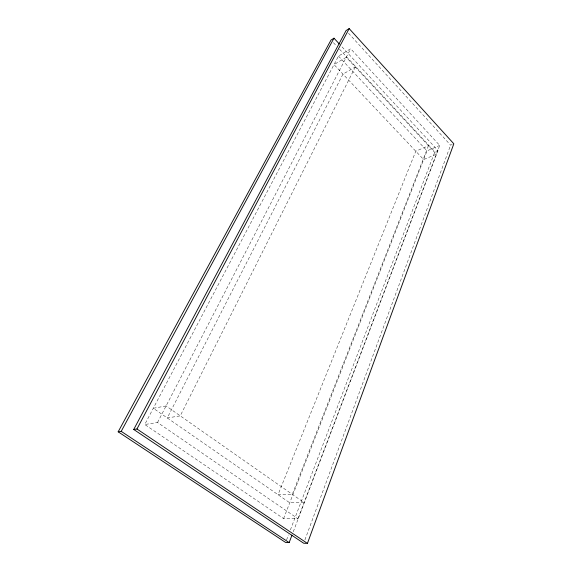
<?xml version="1.0" encoding="UTF-8"?>
<svg xmlns="http://www.w3.org/2000/svg" width="572" height="572" viewBox="0 0 572 572"><rect width="100%" height="100%" fill="white"/><g stroke="black" fill="none" stroke-linecap="round" stroke-linejoin="round"><path stroke-width="0.43" stroke-dasharray="2.86 2.15" d="M304.933 539.882L450.614 145.159L452.223 144.48M297.976 518.725L439.711 145.438L350.672 48.742L338.467 56.106L144.759 424.503L283.583 518.582L297.976 518.725L157.529 422.515L144.759 424.503M293.272 531.753L437.966 150.507L341.227 46.025M286.565 539.939L288.481 534.934M290.39 529.922L434.863 151.823L437.966 150.507M283.583 518.582L427.034 150.865L439.711 145.438M157.529 422.515L350.672 48.742M338.467 56.106L427.034 150.865M333.433 42.678L336.472 45.946M339.511 49.213L434.863 151.823M348.484 33.183L450.614 145.159M428.478 145.724L292.278 494.344L278.042 494.694L415.78 151.23L428.478 145.724M355.283 67.01L180.251 415.865L167.267 417.953L342.978 74.103L355.283 67.01M346.253 57.293L334.005 64.593L423.645 159.559L436.379 154.218L346.253 57.293M166.087 405.941L153.296 408.265L289.739 502.795L304.089 502.616L166.087 405.941"/><path stroke-width="0.86" d="M307.429 543.4L453.832 143.794L349.17 28.6L346.081 30.552L133.726 429.479L303.696 543.236L307.429 543.4L136.951 429L133.726 429.479M339.418 44.065L333.976 38.188L331.009 40.061L118.168 431.81L285.607 542.449L289.153 542.599L291.999 535.092M136.951 429L349.17 28.6M118.168 431.81L121.207 431.352L333.976 38.188M121.207 431.352L289.153 542.599"/></g></svg>
